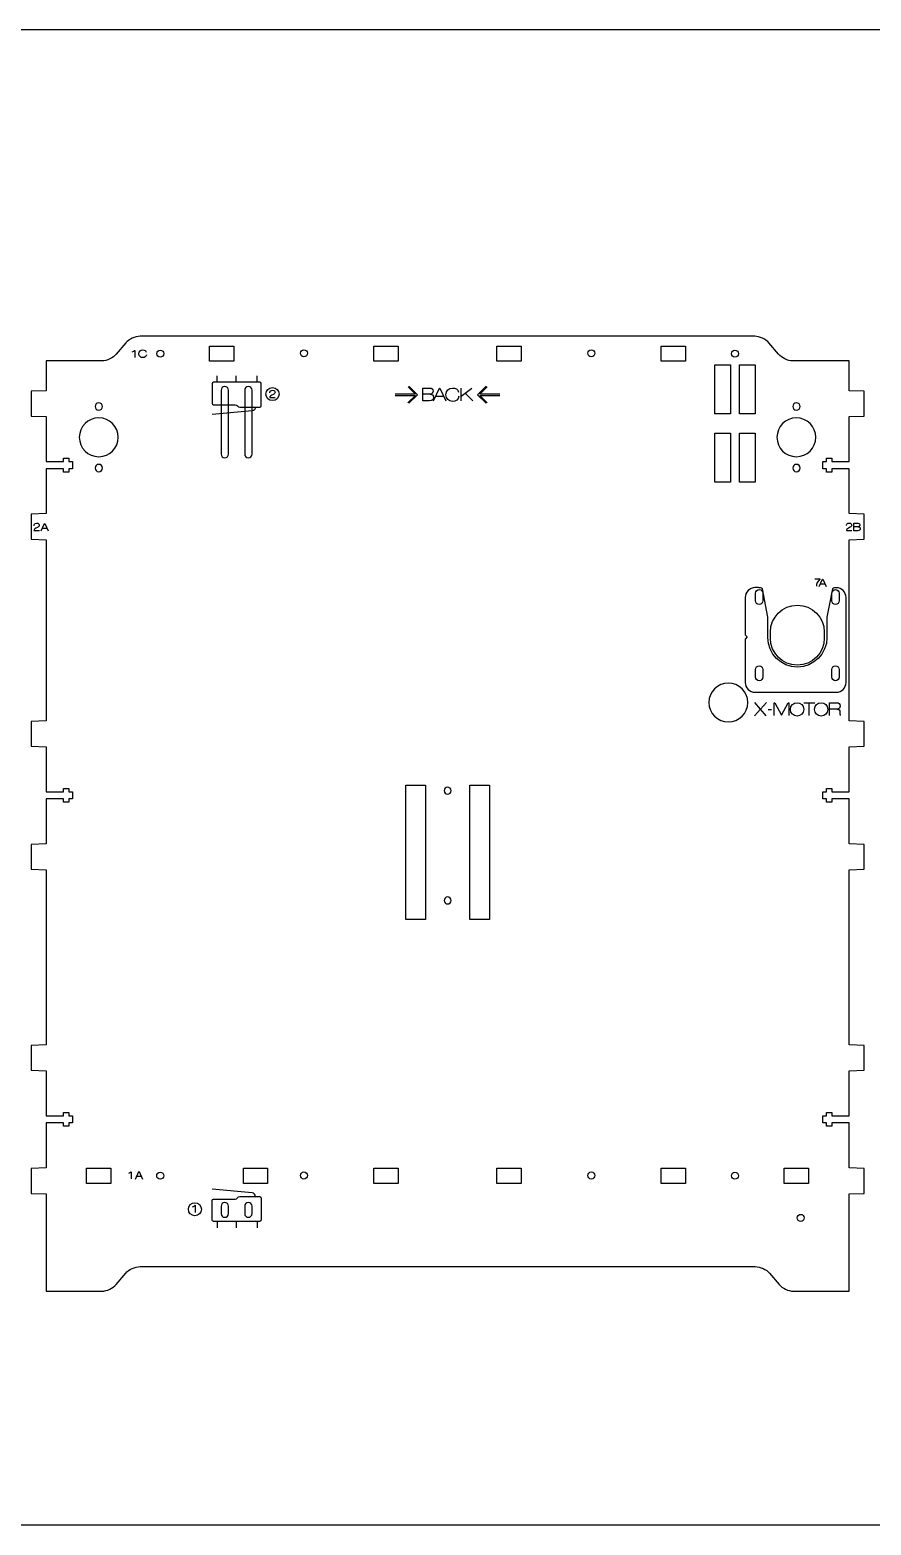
# Model space of a CAD drawing. Header units: millimetres. Extents: x -1219 to 0, y -610 to 0.
# Drawn here: x -805 to -462, y -610 to 0 of the extents above; entities that cross this region are included whole.
import ezdxf

# ---------------------------------------------------------------- set-up
doc = ezdxf.new("R2010")
doc.units = ezdxf.units.MM

msp = doc.modelspace()

# ---------------------------------------------------------------- linework, layer by layer
for p, q in [((0, 0), (-1219.2, 0)), ((0, -609.6), (-1219.2, -609.6))]:
    msp.add_line(p, q)
at = {"color": 1}
for points in [[(-765.48, -127.64), (-769.35, -132.25)], [(-509.1, -124.93), (-759.65, -124.93)], [(-499.39, -132.25), (-503.27, -127.64)], [(-731.3, -128.88), (-721.42, -128.88), (-721.42, -135.1), (-731.3, -135.1), (-731.3, -128.88)], [(-664.32, -128.88), (-654.44, -128.88), (-654.44, -135.1), (-664.32, -135.1), (-664.32, -128.88), (-664.32, -128.88)], [(-614.16, -128.88), (-604.28, -128.88), (-604.28, -135.1), (-614.16, -135.1), (-614.16, -128.88), (-614.16, -128.88)], [(-547.17, -128.89), (-537.29, -128.89), (-537.29, -135.1), (-547.17, -135.1), (-547.17, -128.89)], [(-775.18, -134.96), (-797.96, -134.96), (-797.96, -147.1), (-804.07, -147.35), (-804.07, -157.42), (-797.96, -157.67), (-797.96, -176.03), (-790.92, -176.03), (-790.92, -174.63), (-788.71, -174.63), (-788.71, -176.03), (-787.26, -176.03), (-787.26, -178.91), (-788.71, -178.91), (-788.71, -180.31), (-790.92, -180.31), (-790.92, -178.91), (-797.96, -178.91), (-797.96, -197.23), (-804.07, -197.48), (-804.07, -207.59), (-797.96, -207.85), (-797.96, -281.7), (-804.07, -281.95), (-804.07, -292.03), (-797.96, -292.28), (-797.96, -310.63), (-790.92, -310.63), (-790.92, -309.22), (-788.71, -309.22), (-788.71, -310.63), (-787.26, -310.63), (-787.26, -313.5), (-788.71, -313.5), (-788.71, -314.91), (-790.92, -314.91), (-790.92, -313.5), (-797.96, -313.5), (-797.96, -331.88), (-804.07, -332.13), (-804.07, -342.2), (-797.96, -342.45), (-797.96, -413.84), (-804.07, -414.09), (-804.07, -424.19), (-797.96, -424.44), (-797.96, -442.79), (-790.92, -442.79), (-790.92, -441.38), (-788.71, -441.38), (-788.71, -442.79), (-787.26, -442.79), (-787.26, -445.57), (-788.71, -445.57), (-788.71, -446.98), (-790.92, -446.98), (-790.92, -445.64), (-797.96, -445.64), (-797.96, -464), (-804.07, -464.26), (-804.07, -474.34), (-797.96, -474.59), (-797.96, -514.22), (-775.22, -514.22)], [(-525.35, -136.5), (-518.93, -136.5), (-518.93, -156.57), (-525.35, -156.57), (-525.35, -136.5), (-525.35, -136.5)], [(-515.31, -136.5), (-508.89, -136.5), (-508.89, -156.57), (-515.31, -156.57), (-515.31, -136.5), (-515.31, -136.5)], [(-470.63, -514.22), (-470.63, -474.59), (-464.52, -474.34), (-464.52, -464.26), (-470.63, -464), (-470.63, -445.64), (-477.67, -445.64), (-477.67, -446.98), (-479.87, -446.98), (-479.87, -445.57), (-481.32, -445.57), (-481.32, -442.79), (-479.87, -442.79), (-479.87, -441.38), (-477.67, -441.38), (-477.67, -442.79), (-470.63, -442.79), (-470.63, -424.44), (-464.52, -424.19), (-464.52, -414.09), (-470.63, -413.84), (-470.63, -342.45), (-464.52, -342.2), (-464.52, -332.13), (-470.63, -331.88), (-470.63, -313.5), (-477.67, -313.5), (-477.67, -314.91), (-479.87, -314.91), (-479.87, -313.5), (-481.32, -313.5), (-481.32, -310.63), (-479.87, -310.63), (-479.87, -309.22), (-477.67, -309.22), (-477.67, -310.63), (-470.63, -310.63), (-470.63, -292.28), (-464.52, -292.03), (-464.52, -281.95), (-470.63, -281.7), (-470.63, -207.85), (-464.52, -207.59), (-464.52, -197.48), (-470.63, -197.23), (-470.63, -178.91), (-477.67, -178.91), (-477.67, -180.31), (-479.87, -180.31), (-479.87, -178.91), (-481.32, -178.91), (-481.32, -176.03), (-479.87, -176.03), (-479.87, -174.63), (-477.67, -174.63), (-477.67, -176.03), (-470.63, -176.03), (-470.63, -157.67), (-464.52, -157.42), (-464.52, -147.35), (-470.63, -147.1), (-470.63, -134.96), (-493.56, -134.96)], [(-726.64, -146.9), (-726.64, -172.98)], [(-723.63, -172.98), (-723.63, -146.9), (-723.63, -146.9)], [(-717.01, -146.9), (-717.01, -172.98)], [(-714, -172.98), (-714, -146.9), (-714, -146.9)], [(-525.35, -164.38), (-518.93, -164.38), (-518.93, -184.45), (-525.35, -184.45), (-525.35, -164.38), (-525.35, -164.38)], [(-515.31, -164.38), (-508.89, -164.38), (-508.89, -184.45), (-515.31, -184.45), (-515.31, -164.38), (-515.31, -164.38)], [(-508.75, -232.73), (-508.75, -229.71)], [(-505.74, -229.71), (-505.74, -232.73), (-505.74, -232.73)], [(-477.65, -232.73), (-477.65, -229.71)], [(-474.64, -229.71), (-474.64, -232.73), (-474.64, -232.73)], [(-502.68, -248.02), (-502.68, -245.51)], [(-480.71, -245.51), (-480.71, -248.02), (-480.71, -248.02)], [(-508.75, -263.82), (-508.75, -260.81)], [(-505.74, -260.81), (-505.74, -263.82), (-505.74, -263.82)], [(-477.65, -263.82), (-477.65, -260.81)], [(-474.64, -260.81), (-474.64, -263.82), (-474.64, -263.82)], [(-651.35, -328.8), (-651.35, -307.93), (-643.32, -307.93), (-643.32, -362.69), (-651.35, -362.69), (-651.35, -328.8), (-651.35, -328.8)], [(-617.24, -336.31), (-617.24, -362.69), (-625.26, -362.69), (-625.26, -307.93), (-617.24, -307.93), (-617.24, -336.31), (-617.24, -336.31)], [(-781.46, -464.06), (-771.58, -464.06), (-771.58, -470.28), (-781.46, -470.28), (-781.46, -464.06)], [(-717.54, -464.06), (-707.66, -464.06), (-707.66, -470.28), (-717.54, -470.28), (-717.54, -464.06)], [(-664.32, -464.06), (-654.44, -464.06), (-654.44, -470.27), (-664.32, -470.27), (-664.32, -464.06), (-664.32, -464.06)], [(-614.16, -464.06), (-604.28, -464.06), (-604.28, -470.28), (-614.16, -470.28), (-614.16, -464.06), (-614.16, -464.06)], [(-547.18, -464.06), (-537.3, -464.06), (-537.3, -470.28), (-547.18, -470.28), (-547.18, -464.06), (-547.18, -464.06)], [(-497.02, -464.06), (-487.14, -464.06), (-487.14, -470.28), (-497.02, -470.28), (-497.02, -464.06), (-497.02, -464.06)], [(-726.64, -479.61), (-726.64, -482.62)], [(-723.63, -482.62), (-723.63, -479.61), (-723.63, -479.61)], [(-717.01, -479.61), (-717.01, -482.62)], [(-714, -482.62), (-714, -479.61), (-714, -479.61)], [(-759.68, -504.19), (-508.85, -504.19)], [(-769.39, -511.51), (-765.52, -506.9)], [(-503.02, -506.9), (-499.15, -511.51)], [(-493.31, -514.22), (-470.63, -514.22), (-470.63, -514.22)]]:
    msp.add_lwpolyline(points, dxfattribs=at)
at = {"color": 5}
for points in [[(-761.88, -130.65), (-761.77, -130.65), (-761.77, -133.63)], [(-730.25, -144.25), (-730.25, -152.25), (-730.25, -152.25)], [(-710.82, -143.68), (-729.68, -143.68)], [(-728.23, -143.69), (-728.23, -141.07)], [(-720.54, -143.69), (-720.54, -141.07)], [(-711.96, -143.69), (-711.96, -141.07)], [(-710.25, -153.23), (-710.25, -144.25)], [(-650.42, -145.49), (-647.42, -148.49), (-655.62, -148.49)], [(-650.04, -145.25), (-646.55, -148.74), (-650.04, -152.23)], [(-644.42, -146.01), (-641.58, -146.01)], [(-641.77, -151.24), (-644.42, -151.24), (-644.42, -146.01), (-644.42, -146.01)], [(-640.01, -151.24), (-637.61, -146.01), (-637.42, -146.01), (-635.02, -151.24)], [(-628.75, -149.29), (-624.46, -146.01)], [(-628.75, -151.24), (-628.75, -146.01)], [(-618.56, -152.23), (-622.05, -148.74), (-618.56, -145.25)], [(-612.99, -148.49), (-621.19, -148.49), (-618.18, -145.48)], [(-706.77, -149.92), (-704.55, -149.92)], [(-705.27, -148.61), (-706, -148.98)], [(-655.62, -148.99), (-647.42, -148.99), (-650.43, -152)], [(-641.33, -148.5), (-644.42, -148.49)], [(-641.33, -148.49), (-641.33, -148.51)], [(-635.81, -149.51), (-639.23, -149.51)], [(-627.17, -148.08), (-623.97, -151.24)], [(-618.19, -151.99), (-621.19, -148.99), (-612.99, -148.99)], [(-714, -155.33), (-730.24, -156.86)], [(-729.68, -152.81), (-720.83, -152.81)], [(-719.94, -153.28), (-719.91, -153.33)], [(-719.02, -153.8), (-710.82, -153.8)], [(-468.64, -201.16), (-467, -201.16)], [(-467.11, -204.19), (-468.64, -204.19), (-468.64, -201.16), (-468.64, -201.16)], [(-802.94, -204.13), (-800.72, -204.13)], [(-801.43, -202.82), (-802.16, -203.19)], [(-799.98, -204.23), (-798.59, -201.2), (-798.48, -201.2), (-797.09, -204.23)], [(-797.55, -203.23), (-799.53, -203.23)], [(-471.68, -204.1), (-469.46, -204.1)], [(-470.18, -202.79), (-470.91, -203.16)], [(-466.85, -202.6), (-468.64, -202.6)], [(-466.85, -202.6), (-466.85, -202.61)], [(-484.6, -223.87), (-482.48, -223.87), (-482.48, -223.98)], [(-482.8, -226.91), (-481.41, -223.88), (-481.3, -223.88), (-479.9, -226.91)], [(-512.98, -231.42), (-512.98, -246.6), (-512.1, -247.49), (-512.98, -248.37), (-512.98, -266.03), (-512.98, -266.03)], [(-507.71, -227.4), (-508.97, -227.4)], [(-503.7, -247.72), (-503.7, -239.47), (-505.94, -227.82)], [(-480.36, -225.91), (-482.35, -225.91)], [(-477.39, -227.82), (-479.63, -239.48), (-479.63, -247.72)], [(-471.85, -266.03), (-471.85, -231.42)], [(-509.15, -279.63), (-506.71, -276.97), (-509.07, -274.17)], [(-508.97, -270.04), (-475.87, -270.04)], [(-504.28, -274.17), (-506.71, -276.97)], [(-501.15, -279.51), (-501.15, -274.29), (-500.91, -274.29), (-498.16, -279.37), (-498.15, -279.37), (-495.41, -274.29), (-495.17, -274.29), (-495.17, -279.51)], [(-489.11, -274.29), (-484.6, -274.29)], [(-486.84, -279.51), (-486.84, -274.29)], [(-478.59, -279.51), (-478.59, -274.29), (-475.71, -274.29)], [(-504.39, -279.63), (-506.71, -276.97)], [(-503.62, -277.02), (-502.21, -277.02)], [(-475.52, -276.97), (-478.59, -276.98)], [(-475.51, -276.96), (-475.52, -276.97)], [(-763.35, -465.51), (-763.24, -465.51), (-763.24, -468.49)], [(-761.52, -468.52), (-760.12, -465.49), (-760.01, -465.49), (-758.62, -468.52)], [(-759.08, -467.52), (-761.06, -467.52)], [(-714, -474.14), (-730.24, -472.6)], [(-737.29, -479.23), (-737.18, -479.23), (-737.18, -482.22)], [(-730.24, -485.21), (-730.24, -477.22), (-730.24, -477.22)], [(-729.68, -476.65), (-720.83, -476.65)], [(-719.94, -476.19), (-719.91, -476.14)], [(-719.02, -475.67), (-710.82, -475.67)], [(-710.25, -476.24), (-710.25, -485.21)], [(-710.82, -485.78), (-729.68, -485.78)], [(-728.23, -485.78), (-728.23, -488.4)], [(-720.54, -485.78), (-720.54, -488.4)], [(-711.96, -485.78), (-711.96, -488.4)]]:
    msp.add_lwpolyline(points, dxfattribs=at)
at = {"color": 1}
for points in [[(-759.65, -124.93), (-761.6, -124.93), (-764.22, -126.15), (-765.48, -127.64)], [(-503.27, -127.64), (-504.52, -126.15), (-507.15, -124.93), (-509.1, -124.93)], [(-769.35, -132.25), (-770.61, -133.74), (-773.23, -134.96), (-775.18, -134.96)], [(-752.86, -132), (-752.86, -131.21), (-752.22, -130.57), (-751.43, -130.57)], [(-751.43, -133.43), (-752.22, -133.43), (-752.86, -132.79), (-752.86, -132)], [(-751.43, -130.57), (-750.64, -130.57), (-750, -131.21), (-750, -132)], [(-750, -132), (-750, -132.79), (-750.64, -133.43), (-751.43, -133.43)], [(-694.29, -131.85), (-694.29, -131.06), (-693.65, -130.42), (-692.86, -130.42)], [(-692.86, -133.28), (-693.65, -133.28), (-694.29, -132.64), (-694.29, -131.85)], [(-692.86, -130.42), (-692.07, -130.42), (-691.43, -131.06), (-691.43, -131.85)], [(-691.43, -131.85), (-691.43, -132.64), (-692.07, -133.28), (-692.86, -133.28)], [(-577.13, -131.85), (-577.13, -131.06), (-576.49, -130.42), (-575.7, -130.42)], [(-575.7, -133.28), (-576.49, -133.28), (-577.13, -132.64), (-577.13, -131.85)], [(-575.7, -130.42), (-574.91, -130.42), (-574.27, -131.06), (-574.27, -131.85)], [(-574.27, -131.85), (-574.27, -132.64), (-574.91, -133.28), (-575.7, -133.28)], [(-518.58, -131.99), (-518.58, -131.2), (-517.94, -130.56), (-517.15, -130.56)], [(-517.15, -133.42), (-517.94, -133.42), (-518.58, -132.78), (-518.58, -131.99)], [(-517.15, -130.56), (-516.36, -130.56), (-515.72, -131.2), (-515.72, -131.99)], [(-515.72, -131.99), (-515.72, -132.78), (-516.36, -133.42), (-517.15, -133.42)], [(-493.56, -134.96), (-495.51, -134.96), (-498.14, -133.74), (-499.39, -132.25)], [(-725.14, -145.39), (-725.97, -145.39), (-726.64, -146.07), (-726.64, -146.9)], [(-723.63, -146.9), (-723.63, -146.07), (-724.31, -145.39), (-725.14, -145.39)], [(-715.51, -145.39), (-716.34, -145.39), (-717.01, -146.07), (-717.01, -146.9)], [(-714, -146.9), (-714, -146.07), (-714.67, -145.39), (-715.51, -145.39)], [(-776.49, -152.04), (-777.33, -152.04), (-778, -152.71), (-778, -153.54)], [(-774.99, -153.54), (-774.99, -152.71), (-775.66, -152.04), (-776.49, -152.04)], [(-492.09, -152.04), (-492.92, -152.04), (-493.59, -152.71), (-493.59, -153.54)], [(-490.58, -153.54), (-490.58, -152.71), (-491.26, -152.04), (-492.09, -152.04)], [(-776.49, -158.16), (-780.87, -158.16), (-784.42, -161.71), (-784.42, -166.08)], [(-778, -153.54), (-778, -154.37), (-777.33, -155.05), (-776.49, -155.05)], [(-776.49, -155.05), (-775.66, -155.05), (-774.99, -154.37), (-774.99, -153.54)], [(-768.57, -166.08), (-768.57, -161.71), (-772.12, -158.16), (-776.49, -158.16)], [(-492.09, -158.16), (-496.47, -158.16), (-500.01, -161.71), (-500.01, -166.08)], [(-493.59, -153.54), (-493.59, -154.37), (-492.92, -155.05), (-492.09, -155.05)], [(-492.09, -155.05), (-491.26, -155.05), (-490.58, -154.37), (-490.58, -153.54)], [(-484.16, -166.08), (-484.16, -161.71), (-487.71, -158.16), (-492.09, -158.16)], [(-784.42, -166.08), (-784.42, -170.46), (-780.87, -174.01), (-776.49, -174.01)], [(-776.49, -174.01), (-772.12, -174.01), (-768.57, -170.46), (-768.57, -166.08)], [(-500.01, -166.08), (-500.01, -170.46), (-496.47, -174.01), (-492.09, -174.01)], [(-492.09, -174.01), (-487.71, -174.01), (-484.16, -170.46), (-484.16, -166.08)], [(-726.64, -172.98), (-726.64, -173.81), (-725.97, -174.49), (-725.14, -174.49)], [(-725.14, -174.49), (-724.31, -174.49), (-723.63, -173.81), (-723.63, -172.98)], [(-717.01, -172.98), (-717.01, -173.81), (-716.34, -174.49), (-715.51, -174.49)], [(-715.51, -174.49), (-714.67, -174.49), (-714, -173.81), (-714, -172.98)], [(-776.49, -177.12), (-777.33, -177.12), (-778, -177.79), (-778, -178.62)], [(-778, -178.62), (-778, -179.46), (-777.33, -180.13), (-776.49, -180.13)], [(-774.99, -178.62), (-774.99, -177.79), (-775.66, -177.12), (-776.49, -177.12)], [(-776.49, -180.13), (-775.66, -180.13), (-774.99, -179.46), (-774.99, -178.62)], [(-492.09, -177.12), (-492.92, -177.12), (-493.59, -177.79), (-493.59, -178.62)], [(-493.59, -178.62), (-493.59, -179.46), (-492.92, -180.13), (-492.09, -180.13)], [(-490.58, -178.62), (-490.58, -177.79), (-491.26, -177.12), (-492.09, -177.12)], [(-492.09, -180.13), (-491.26, -180.13), (-490.58, -179.46), (-490.58, -178.62)], [(-508.75, -229.71), (-508.75, -228.87), (-508.08, -228.2), (-507.24, -228.2)], [(-507.24, -228.2), (-506.41, -228.2), (-505.74, -228.87), (-505.74, -229.71)], [(-477.65, -229.71), (-477.65, -228.87), (-476.98, -228.2), (-476.15, -228.2)], [(-476.15, -228.2), (-475.31, -228.2), (-474.64, -228.87), (-474.64, -229.71)], [(-507.24, -234.23), (-508.08, -234.23), (-508.75, -233.56), (-508.75, -232.73)], [(-505.74, -232.73), (-505.74, -233.56), (-506.41, -234.23), (-507.24, -234.23)], [(-502.68, -245.51), (-502.68, -239.44), (-497.76, -234.53), (-491.69, -234.53)], [(-491.69, -234.53), (-485.63, -234.53), (-480.71, -239.44), (-480.71, -245.51)], [(-476.15, -234.23), (-476.98, -234.23), (-477.65, -233.56), (-477.65, -232.73)], [(-474.64, -232.73), (-474.64, -233.56), (-475.31, -234.23), (-476.15, -234.23)], [(-491.69, -259.01), (-497.76, -259.01), (-502.68, -254.09), (-502.68, -248.02)], [(-480.71, -248.02), (-480.71, -254.09), (-485.63, -259.01), (-491.69, -259.01)], [(-508.75, -260.81), (-508.75, -259.97), (-508.08, -259.3), (-507.24, -259.3)], [(-507.24, -259.3), (-506.41, -259.3), (-505.74, -259.97), (-505.74, -260.81)], [(-477.65, -260.81), (-477.65, -259.97), (-476.98, -259.3), (-476.15, -259.3)], [(-476.15, -259.3), (-475.31, -259.3), (-474.64, -259.97), (-474.64, -260.81)], [(-519.82, -266.31), (-524.2, -266.31), (-527.75, -269.86), (-527.75, -274.24)], [(-511.9, -274.24), (-511.9, -269.86), (-515.45, -266.31), (-519.82, -266.31)], [(-507.24, -265.33), (-508.08, -265.33), (-508.75, -264.66), (-508.75, -263.82)], [(-505.74, -263.82), (-505.74, -264.66), (-506.41, -265.33), (-507.24, -265.33)], [(-476.15, -265.33), (-476.98, -265.33), (-477.65, -264.66), (-477.65, -263.82)], [(-474.64, -263.82), (-474.64, -264.66), (-475.31, -265.33), (-476.15, -265.33)], [(-527.75, -274.24), (-527.75, -278.61), (-524.2, -282.16), (-519.82, -282.16)], [(-519.82, -282.16), (-515.45, -282.16), (-511.9, -278.61), (-511.9, -274.24)], [(-634.29, -308.73), (-635.08, -308.73), (-635.72, -309.37), (-635.72, -310.16)], [(-635.72, -310.16), (-635.72, -310.95), (-635.08, -311.59), (-634.29, -311.59)], [(-632.86, -310.16), (-632.86, -309.37), (-633.5, -308.73), (-634.29, -308.73)], [(-634.29, -311.59), (-633.5, -311.59), (-632.86, -310.95), (-632.86, -310.16)], [(-634.29, -353.51), (-635.08, -353.51), (-635.72, -354.15), (-635.72, -354.94)], [(-632.86, -354.94), (-632.86, -354.15), (-633.5, -353.51), (-634.29, -353.51)], [(-635.72, -354.94), (-635.72, -355.73), (-635.08, -356.37), (-634.29, -356.37)], [(-634.29, -356.37), (-633.5, -356.37), (-632.86, -355.73), (-632.86, -354.94)], [(-752.88, -467.16), (-752.88, -466.38), (-752.24, -465.74), (-751.45, -465.74)], [(-751.45, -468.59), (-752.24, -468.59), (-752.88, -467.95), (-752.88, -467.16)], [(-751.45, -465.74), (-750.66, -465.74), (-750.02, -466.38), (-750.02, -467.16)], [(-750.02, -467.16), (-750.02, -467.95), (-750.66, -468.59), (-751.45, -468.59)], [(-694.29, -467.07), (-694.29, -466.28), (-693.65, -465.64), (-692.86, -465.64)], [(-692.86, -468.5), (-693.65, -468.5), (-694.29, -467.86), (-694.29, -467.07)], [(-692.86, -465.64), (-692.07, -465.64), (-691.43, -466.28), (-691.43, -467.07)], [(-691.43, -467.07), (-691.43, -467.86), (-692.07, -468.5), (-692.86, -468.5)], [(-577.13, -467.07), (-577.13, -466.28), (-576.49, -465.64), (-575.7, -465.64)], [(-575.7, -468.5), (-576.49, -468.5), (-577.13, -467.86), (-577.13, -467.07)], [(-575.7, -465.64), (-574.91, -465.64), (-574.27, -466.28), (-574.27, -467.07)], [(-574.27, -467.07), (-574.27, -467.86), (-574.91, -468.5), (-575.7, -468.5)], [(-518.58, -467.17), (-518.58, -466.38), (-517.94, -465.74), (-517.16, -465.74)], [(-517.16, -468.6), (-517.94, -468.6), (-518.58, -467.96), (-518.58, -467.17)], [(-517.16, -465.74), (-516.37, -465.74), (-515.73, -466.38), (-515.73, -467.17)], [(-515.73, -467.17), (-515.73, -467.96), (-516.37, -468.6), (-517.16, -468.6)], [(-725.14, -478.1), (-725.97, -478.1), (-726.64, -478.77), (-726.64, -479.61)], [(-723.63, -479.61), (-723.63, -478.77), (-724.31, -478.1), (-725.14, -478.1)], [(-715.51, -478.1), (-716.34, -478.1), (-717.01, -478.77), (-717.01, -479.61)], [(-714, -479.61), (-714, -478.77), (-714.67, -478.1), (-715.51, -478.1)], [(-726.64, -482.62), (-726.64, -483.45), (-725.97, -484.12), (-725.14, -484.12)], [(-725.14, -484.12), (-724.31, -484.12), (-723.63, -483.45), (-723.63, -482.62)], [(-717.01, -482.62), (-717.01, -483.45), (-716.34, -484.12), (-715.51, -484.12)], [(-715.51, -484.12), (-714.67, -484.12), (-714, -483.45), (-714, -482.62)], [(-491.74, -484.35), (-491.74, -483.56), (-491.1, -482.92), (-490.31, -482.92)], [(-490.31, -485.78), (-491.1, -485.78), (-491.74, -485.14), (-491.74, -484.35)], [(-490.31, -482.92), (-489.52, -482.92), (-488.88, -483.56), (-488.88, -484.35)], [(-488.88, -484.35), (-488.88, -485.14), (-489.52, -485.78), (-490.31, -485.78)], [(-765.52, -506.9), (-764.26, -505.41), (-761.64, -504.19), (-759.68, -504.19)], [(-508.85, -504.19), (-506.9, -504.19), (-504.28, -505.41), (-503.02, -506.9)], [(-775.22, -514.22), (-773.27, -514.22), (-770.65, -513), (-769.39, -511.51)], [(-499.15, -511.51), (-497.89, -513), (-495.27, -514.22), (-493.31, -514.22)]]:
    msp.add_open_spline(points, degree=3, dxfattribs=at)
at = {"color": 5}
for points in [[(-762.82, -131.21), (-762.36, -131.1), (-762.06, -130.85), (-761.88, -130.65)], [(-760.13, -132.05), (-760.13, -131.05), (-759.42, -130.47), (-758.55, -130.47)], [(-758.55, -133.63), (-759.42, -133.63), (-760.13, -133.05), (-760.13, -132.05)], [(-758.55, -130.47), (-757.84, -130.47), (-757.27, -130.76), (-757.11, -131.42)], [(-757.04, -132.42), (-757.12, -133.23), (-757.85, -133.63), (-758.55, -133.63)], [(-729.68, -143.68), (-729.99, -143.68), (-730.25, -143.94), (-730.25, -144.25)], [(-710.25, -144.25), (-710.25, -143.94), (-710.51, -143.68), (-710.82, -143.68)], [(-708.32, -148.49), (-708.32, -147.02), (-707.13, -145.83), (-705.66, -145.83)], [(-705.66, -145.83), (-704.19, -145.83), (-703, -147.02), (-703, -148.49)], [(-641.58, -146.01), (-640.75, -146.01), (-640.18, -146.46), (-640.18, -147.31)], [(-634.99, -148.74), (-634.99, -147.01), (-633.78, -146.01), (-632.28, -146.01)], [(-632.28, -146.01), (-631.05, -146.01), (-630.06, -146.51), (-629.79, -147.65)], [(-730.25, -152.25), (-730.25, -152.56), (-729.99, -152.81), (-729.68, -152.81)], [(-705.66, -151.15), (-707.13, -151.15), (-708.32, -149.96), (-708.32, -148.49)], [(-706, -148.98), (-706.54, -149.3), (-706.76, -149.47), (-706.77, -149.92)], [(-706.71, -147.92), (-706.71, -147.6), (-706.7, -146.86), (-705.65, -146.86)], [(-703, -148.49), (-703, -149.96), (-704.19, -151.15), (-705.66, -151.15)], [(-705.65, -146.86), (-704.81, -146.86), (-704.64, -147.41), (-704.64, -147.7)], [(-704.64, -147.7), (-704.64, -148.14), (-704.9, -148.39), (-705.27, -148.61)], [(-640.01, -149.82), (-640.01, -150.43), (-640.4, -151.24), (-641.77, -151.24)], [(-640.18, -147.31), (-640.18, -147.92), (-640.72, -148.51), (-641.33, -148.49)], [(-641.33, -148.51), (-640.65, -148.54), (-640.01, -148.9), (-640.01, -149.82)], [(-632.28, -151.47), (-633.78, -151.47), (-634.99, -150.47), (-634.99, -148.74)], [(-629.66, -149.37), (-629.82, -150.77), (-631.08, -151.47), (-632.28, -151.47)], [(-720.83, -152.81), (-720.52, -152.81), (-720.12, -153.02), (-719.94, -153.28)], [(-719.91, -153.33), (-719.73, -153.59), (-719.33, -153.8), (-719.02, -153.8)], [(-712.71, -153.84), (-712.63, -154.63), (-713.21, -155.25), (-714, -155.33)], [(-710.82, -153.8), (-710.51, -153.8), (-710.25, -153.54), (-710.25, -153.23)], [(-802.88, -202.14), (-802.88, -201.82), (-802.87, -201.08), (-801.82, -201.08)], [(-801.82, -201.08), (-800.98, -201.08), (-800.81, -201.63), (-800.81, -201.92)], [(-471.62, -202.11), (-471.62, -201.79), (-471.61, -201.05), (-470.56, -201.05)], [(-470.56, -201.05), (-469.72, -201.05), (-469.55, -201.6), (-469.55, -201.89)], [(-467, -201.16), (-466.52, -201.16), (-466.18, -201.42), (-466.18, -201.91)], [(-802.16, -203.19), (-802.71, -203.51), (-802.93, -203.69), (-802.94, -204.13)], [(-800.81, -201.92), (-800.81, -202.36), (-801.07, -202.61), (-801.43, -202.82)], [(-470.91, -203.16), (-471.45, -203.48), (-471.67, -203.66), (-471.68, -204.1)], [(-469.55, -201.89), (-469.55, -202.32), (-469.81, -202.58), (-470.18, -202.79)], [(-466.09, -203.37), (-466.09, -203.72), (-466.31, -204.19), (-467.11, -204.19)], [(-466.18, -201.91), (-466.18, -202.27), (-466.5, -202.61), (-466.85, -202.6)], [(-466.85, -202.61), (-466.46, -202.62), (-466.09, -202.84), (-466.09, -203.37)], [(-482.48, -223.98), (-483.46, -224.84), (-483.91, -225.83), (-483.96, -226.86)], [(-508.97, -227.4), (-511.19, -227.4), (-512.98, -229.2), (-512.98, -231.42)], [(-505.94, -227.82), (-506.48, -227.56), (-507.08, -227.4), (-507.71, -227.4)], [(-475.74, -227.41), (-476.33, -227.43), (-476.89, -227.57), (-477.39, -227.82)], [(-471.85, -231.42), (-471.85, -229.24), (-473.58, -227.48), (-475.74, -227.41)], [(-491.67, -259.76), (-498.31, -259.76), (-503.7, -254.37), (-503.7, -247.72)], [(-479.63, -247.72), (-479.63, -254.37), (-485.02, -259.76), (-491.67, -259.76)], [(-512.98, -266.03), (-512.98, -268.24), (-511.19, -270.04), (-508.97, -270.04)], [(-475.87, -270.04), (-473.65, -270.04), (-471.85, -268.24), (-471.85, -266.03)], [(-494.53, -277.02), (-494.53, -275.29), (-493.31, -274.29), (-491.82, -274.29)], [(-491.82, -274.29), (-490.32, -274.29), (-489.11, -275.29), (-489.11, -277.02)], [(-484.68, -277.02), (-484.68, -275.29), (-483.47, -274.29), (-481.97, -274.29)], [(-481.97, -274.29), (-480.48, -274.29), (-479.27, -275.29), (-479.27, -277.02)], [(-475.71, -274.29), (-474.66, -274.29), (-474.27, -274.78), (-474.27, -275.71)], [(-491.82, -279.75), (-493.31, -279.75), (-494.53, -278.74), (-494.53, -277.02)], [(-489.11, -277.02), (-489.11, -278.74), (-490.32, -279.75), (-491.82, -279.75)], [(-481.97, -279.75), (-483.47, -279.75), (-484.68, -278.74), (-484.68, -277.02)], [(-479.27, -277.02), (-479.27, -278.74), (-480.48, -279.75), (-481.97, -279.75)], [(-475.52, -276.97), (-474.71, -276.98), (-474.36, -277.35), (-474.36, -278.07)], [(-474.27, -275.71), (-474.27, -276.21), (-474.6, -276.91), (-475.51, -276.96)], [(-474.36, -278.07), (-474.36, -278.26), (-474.35, -279.3), (-474.24, -279.51)], [(-764.3, -466.07), (-763.84, -465.96), (-763.53, -465.72), (-763.35, -465.51)], [(-712.7, -475.63), (-712.63, -474.84), (-713.21, -474.21), (-714, -474.14)], [(-739.95, -480.83), (-739.95, -479.35), (-738.75, -478.16), (-737.28, -478.16)], [(-737.28, -483.49), (-738.75, -483.49), (-739.95, -482.3), (-739.95, -480.83)], [(-738.23, -479.8), (-737.78, -479.68), (-737.47, -479.44), (-737.29, -479.23)], [(-737.28, -478.16), (-735.81, -478.16), (-734.62, -479.35), (-734.62, -480.83)], [(-734.62, -480.83), (-734.62, -482.3), (-735.81, -483.49), (-737.28, -483.49)], [(-730.24, -477.22), (-730.24, -476.91), (-729.99, -476.65), (-729.68, -476.65)], [(-720.83, -476.65), (-720.52, -476.65), (-720.12, -476.44), (-719.94, -476.19)], [(-719.91, -476.14), (-719.73, -475.88), (-719.33, -475.67), (-719.02, -475.67)], [(-710.82, -475.67), (-710.51, -475.67), (-710.25, -475.92), (-710.25, -476.24)], [(-729.68, -485.78), (-729.99, -485.78), (-730.24, -485.53), (-730.24, -485.21)], [(-710.25, -485.21), (-710.25, -485.53), (-710.51, -485.78), (-710.82, -485.78)]]:
    msp.add_open_spline(points, degree=3, dxfattribs=at)

doc.saveas('drawing.dxf')
